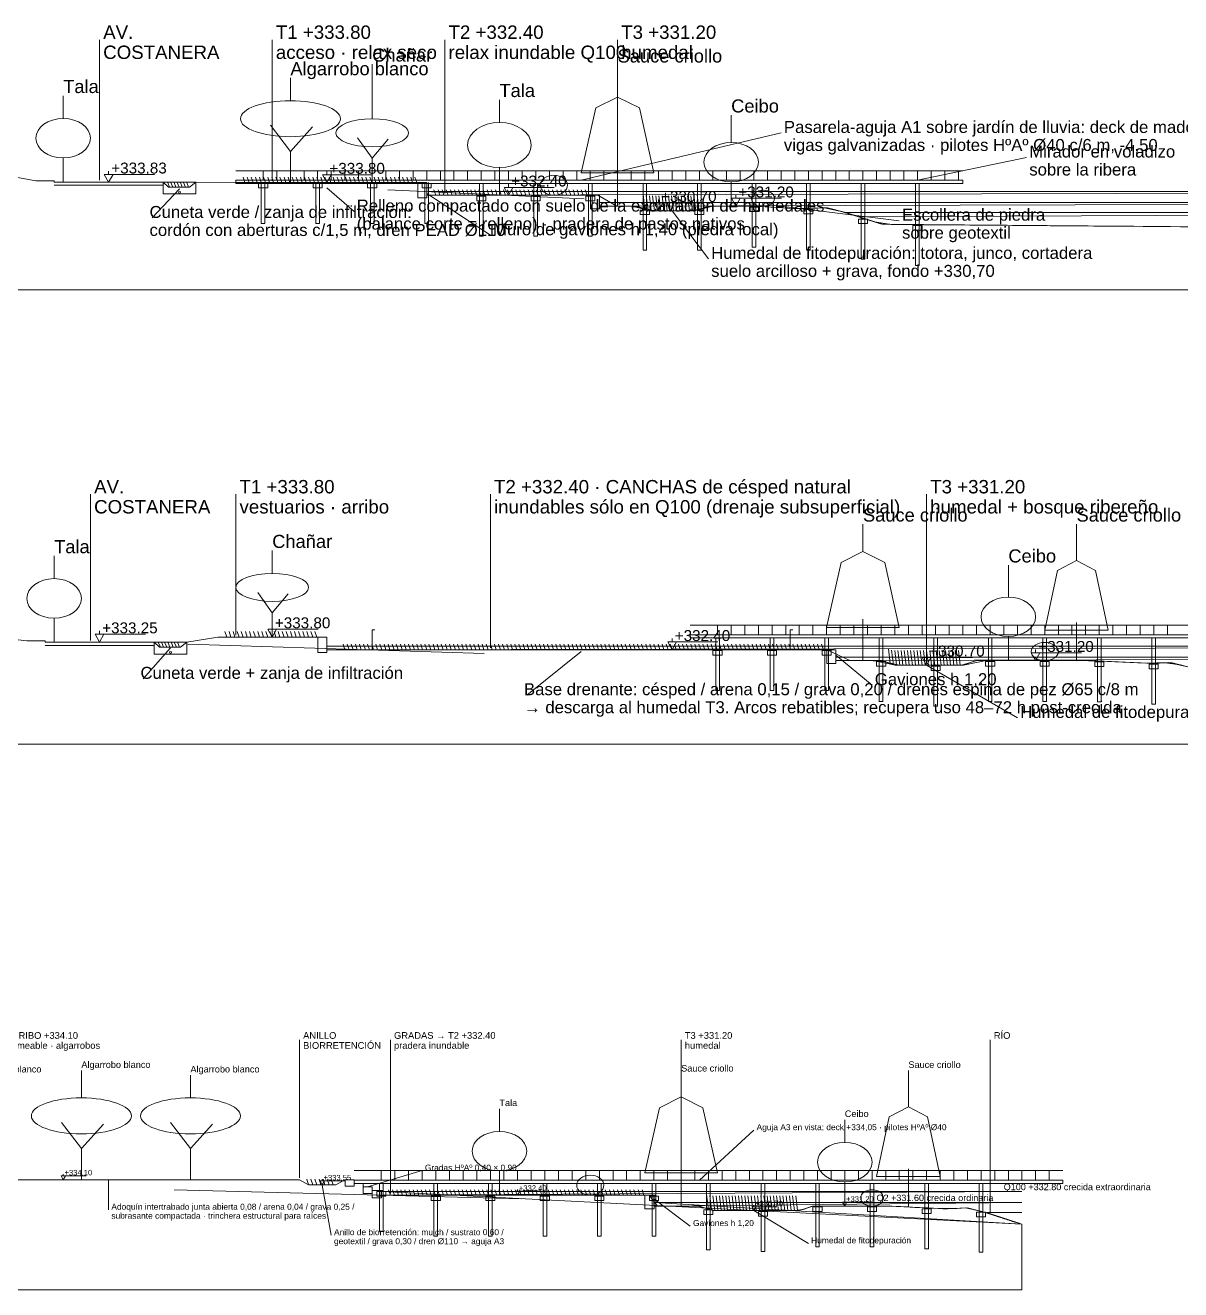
# Model space of a CAD drawing. Header units: metres. Extents: x -1097 to 1588, y -673 to 884.
# Drawn here: x 543.8 to 671, y -173 to -33.9 of the extents above; entities that cross this region are included whole.
import ezdxf

# ---------------------------------------------------------------- set-up
doc = ezdxf.new("R2010")
doc.units = ezdxf.units.M
for name, color, linetype, lineweight, plot in [('CORTE-AGUA', 5, 'Continuous', 0, False), ('CORTE-ESTRUCTURA', 30, 'Continuous', 0, False), ('CORTE-TERRENO', 7, 'Continuous', 0, False), ('CORTE-TERRENO_EXIST', 9, 'Continuous', 0, False), ('CORTE-TEXTO', 7, 'Continuous', 0, False), ('CORTE-VEGETACION', 3, 'Continuous', 0, False), ('COTAS', 7, 'Continuous', 0, False), ('SUDS-CUNETA_VERDE', 3, 'Continuous', 0, False), ('SUDS-PASARELA', 30, 'Continuous', 0, False), ('TERRAZAS-GAVIONES', 8, 'Continuous', 0, False)]:
    doc.layers.add(name, color=color, linetype=linetype, lineweight=lineweight, plot=plot)
doc.styles.add('ARIAL', font='arial.ttf')

msp = doc.modelspace()

# ---------------------------------------------------------------- linework, layer by layer
at = {"layer": 'CORTE-AGUA'}
for points in [[(671.12, -56.06), (669.05, -56.05), (666.97, -56.03), (664.9, -56.01), (662.83, -56), (660.75, -55.98), (658.68, -55.97), (656.6, -55.95), (654.53, -55.93), (652.46, -55.92), (650.38, -55.9), (648.31, -55.88), (646.24, -55.87), (644.16, -55.85), (642.09, -55.83), (640.01, -55.82), (637.94, -55.75), (635.87, -55.07), (633.79, -54.42), (631.72, -54), (629.64, -54.07), (627.57, -54.01), (625.5, -53.89), (623.42, -53.8), (621.35, -53.8), (619.27, -53.8), (617.2, -54.3), (615.13, -54.3), (613.05, -54.3), (610.98, -53.8), (608.91, -53.8), (606.83, -52.6), (604.76, -52.6), (602.68, -52.6), (600.61, -52.6), (598.54, -52.6), (596.46, -52.6), (594.39, -52.6), (592.31, -52.6), (590.24, -52.6), (752, -52.2), (588.17, -52.2), (588.17, -52.2), (752, -52.24)], [(588.17, -52.2), (752, -52.2)], [(671.16, -56.07), (669.38, -56.05), (667.6, -56.04), (665.81, -56.02), (664.03, -56.01), (662.25, -55.99), (660.47, -55.98), (658.69, -55.97), (656.91, -55.95), (655.12, -55.94), (653.34, -55.92), (651.56, -55.91), (649.78, -55.89), (648, -55.88), (646.22, -55.87), (644.43, -55.85), (642.65, -55.84), (640.87, -55.82), (639.09, -55.81), (637.31, -55.54), (635.52, -54.96), (633.74, -54.41), (631.96, -54), (630.18, -54.05), (628.4, -54.06), (626.62, -53.96), (624.83, -53.85), (623.05, -53.8), (621.27, -53.8), (619.49, -53.8), (617.71, -54.23), (615.93, -54.3), (614.14, -54.3), (612.36, -54.25), (610.58, -53.8), (608.8, -53.8), (747.77, -53.4), (607.02, -53.4), (607.02, -53.4), (747.77, -53.42)], [(607.02, -53.4), (747.77, -53.4)], [(672.3, -56.07), (670.93, -56.06), (669.57, -56.05), (668.21, -56.04), (666.85, -56.03), (665.48, -56.02), (664.12, -56.01), (662.76, -56), (661.4, -55.99), (660.03, -55.98), (658.67, -55.97), (657.31, -55.95), (655.95, -55.94), (654.58, -55.93), (653.22, -55.92), (651.86, -55.91), (650.5, -55.9), (649.13, -55.89), (647.77, -55.88), (646.41, -55.87), (645.05, -55.86), (643.68, -55.84), (642.32, -55.83), (640.96, -55.82), (639.6, -55.81), (638.23, -55.8), (636.87, -55.4), (635.51, -54.96), (741.79, -54.5), (634.15, -54.5), (634.15, -54.5), (741.79, -54.52)], [(634.15, -54.5), (741.79, -54.5)], [(672.07, -104.56), (669.57, -104.02), (667.07, -104.06), (664.57, -103.95), (662.07, -103.85), (659.57, -103.8), (657.07, -103.8), (654.57, -103.8), (652.07, -103.8), (649.57, -103.8), (647.07, -104.28), (644.57, -104.3), (642.07, -104.3), (639.57, -104.3), (637.07, -103.8), (634.57, -103.8), (632.07, -102.6), (629.57, -102.6), (627.07, -102.6), (624.57, -102.6), (622.07, -102.6), (619.57, -102.6), (617.07, -102.6), (614.57, -102.6), (612.06, -102.6), (609.56, -102.6), (607.06, -102.6), (604.56, -102.6), (602.06, -102.6), (599.56, -102.6), (597.06, -102.6), (594.56, -102.6), (592.06, -102.6), (589.56, -102.6), (587.06, -102.6), (584.56, -102.6), (582.06, -102.6), (579.56, -102.6), (774.58, -102.2), (577.06, -102.2), (577.06, -102.2), (774.58, -102.26)], [(577.06, -102.2), (774.58, -102.2)], [(672.66, -104.75), (670.94, -104.26), (669.22, -104.04), (667.5, -104.08), (665.78, -104), (664.06, -103.93), (662.34, -103.86), (660.62, -103.8), (658.9, -103.8), (657.18, -103.8), (655.46, -103.8), (653.74, -103.8), (652.02, -103.8), (650.3, -103.8), (648.58, -103.8), (646.86, -104.3), (645.14, -104.3), (643.42, -104.3), (641.7, -104.3), (639.98, -104.3), (638.26, -103.89), (636.54, -103.8), (634.82, -103.8), (768.98, -103.4), (633.1, -103.4), (633.1, -103.4), (768.98, -103.4)], [(633.1, -103.4), (768.98, -103.4)], [(583.07, -162.2), (653.49, -162.2)], [(613.02, -163.4), (653.49, -163.4)], [(649.58, -164.5), (653.49, -164.5)]]:
    msp.add_lwpolyline(points, dxfattribs=at)
for points in [[(583.07, -162.2), (653.49, -165.8), (652.6, -165.51), (651.71, -165.22), (650.82, -164.93), (649.92, -164.64), (649.03, -164.39), (648.14, -164.16), (647.25, -164.01), (646.36, -164.05), (645.47, -164.08), (644.58, -164.08), (643.69, -164.03), (642.79, -163.99), (641.9, -163.95), (641.01, -163.9), (640.12, -163.86), (639.23, -163.81), (638.34, -163.8), (637.45, -163.8), (636.55, -163.8), (635.66, -163.8), (634.77, -163.8), (633.88, -163.8), (632.99, -163.8), (632.1, -163.8), (631.21, -163.8), (630.32, -163.86), (629.42, -164.16), (628.53, -164.3), (627.64, -164.3), (626.75, -164.3), (625.86, -164.3), (624.97, -164.3), (624.08, -164.3), (623.18, -164.3), (622.29, -164.3), (621.4, -164.3), (620.51, -164.3), (619.62, -164.3), (618.73, -164.04), (617.84, -163.8), (616.94, -163.8), (616.05, -163.8), (615.16, -163.8), (614.27, -163.8), (613.38, -163.8), (612.49, -162.6), (611.6, -162.6), (610.71, -162.6), (609.81, -162.6), (608.92, -162.6), (608.03, -162.6), (607.14, -162.6), (606.25, -162.6), (605.36, -162.6), (604.47, -162.6), (603.57, -162.6), (602.68, -162.6), (601.79, -162.6), (600.9, -162.6), (600.01, -162.6), (599.12, -162.6), (598.23, -162.6), (597.34, -162.6), (596.44, -162.6), (595.55, -162.6), (594.66, -162.6), (593.77, -162.6), (592.88, -162.6), (591.99, -162.6), (591.1, -162.6), (590.2, -162.6), (589.31, -162.6), (588.42, -162.6), (587.53, -162.6), (586.64, -162.6), (585.75, -162.6), (584.86, -162.6), (583.97, -162.6), (653.49, -162.2), (583.07, -162.2)], [(613.02, -163.4), (653.49, -165.8), (652.98, -165.63), (652.47, -165.47), (651.95, -165.3), (651.44, -165.13), (650.93, -164.97), (650.42, -164.8), (649.9, -164.63), (649.39, -164.48), (648.88, -164.35), (648.37, -164.22), (647.85, -164.09), (647.34, -164.01), (646.83, -164.03), (646.32, -164.05), (645.81, -164.07), (645.29, -164.09), (644.78, -164.09), (644.27, -164.06), (643.76, -164.04), (643.24, -164.01), (642.73, -163.99), (642.22, -163.96), (641.71, -163.94), (641.2, -163.91), (640.68, -163.88), (640.17, -163.86), (639.66, -163.83), (639.15, -163.81), (638.63, -163.8), (638.12, -163.8), (637.61, -163.8), (637.1, -163.8), (636.58, -163.8), (636.07, -163.8), (635.56, -163.8), (635.05, -163.8), (634.54, -163.8), (634.02, -163.8), (633.51, -163.8), (633, -163.8), (632.49, -163.8), (631.97, -163.8), (631.46, -163.8), (630.95, -163.8), (630.44, -163.82), (629.93, -163.99), (629.41, -164.16), (628.9, -164.3), (628.39, -164.3), (627.88, -164.3), (627.36, -164.3), (626.85, -164.3), (626.34, -164.3), (625.83, -164.3), (625.31, -164.3), (624.8, -164.3), (624.29, -164.3), (623.78, -164.3), (623.27, -164.3), (622.75, -164.3), (622.24, -164.3), (621.73, -164.3), (621.22, -164.3), (620.7, -164.3), (620.19, -164.3), (619.68, -164.3), (619.17, -164.19), (618.65, -164.02), (618.14, -163.85), (617.63, -163.8), (617.12, -163.8), (616.61, -163.8), (616.09, -163.8), (615.58, -163.8), (615.07, -163.8), (614.56, -163.8), (614.04, -163.8), (613.53, -163.8), (653.49, -163.4), (613.02, -163.4)], [(649.58, -164.5), (653.49, -165.8), (653.44, -165.78), (653.39, -165.77), (653.34, -165.75), (653.29, -165.74), (653.24, -165.72), (653.19, -165.7), (653.14, -165.69), (653.09, -165.67), (653.04, -165.66), (653, -165.64), (652.95, -165.62), (652.9, -165.61), (652.85, -165.59), (652.8, -165.58), (652.75, -165.56), (652.7, -165.54), (652.65, -165.53), (652.6, -165.51), (652.55, -165.49), (652.5, -165.48), (652.45, -165.46), (652.4, -165.45), (652.35, -165.43), (652.3, -165.41), (652.25, -165.4), (652.2, -165.38), (652.15, -165.37), (652.11, -165.35), (652.06, -165.33), (652.01, -165.32), (651.96, -165.3), (651.91, -165.29), (651.86, -165.27), (651.81, -165.25), (651.76, -165.24), (651.71, -165.22), (651.66, -165.21), (651.61, -165.19), (651.56, -165.17), (651.51, -165.16), (651.46, -165.14), (651.41, -165.13), (651.36, -165.11), (651.31, -165.09), (651.27, -165.08), (651.22, -165.06), (651.17, -165.04), (651.12, -165.03), (651.07, -165.01), (651.02, -165), (650.97, -164.98), (650.92, -164.96), (650.87, -164.95), (650.82, -164.93), (650.77, -164.92), (650.72, -164.9), (650.67, -164.88), (650.62, -164.87), (650.57, -164.85), (650.52, -164.84), (650.47, -164.82), (650.42, -164.8), (650.38, -164.79), (650.33, -164.77), (650.28, -164.76), (650.23, -164.74), (650.18, -164.72), (650.13, -164.71), (650.08, -164.69), (650.03, -164.68), (649.98, -164.66), (649.93, -164.64), (649.88, -164.63), (649.83, -164.61), (649.78, -164.59), (649.73, -164.58), (649.68, -164.56), (649.63, -164.55), (653.49, -164.5), (649.58, -164.5)]]:
    msp.add_lwpolyline(points, close=True, dxfattribs=at)
at = {"layer": 'CORTE-ESTRUCTURA'}
for points in [[(569.5, -51.3), (570.5, -51.3), (570.5, -51.8), (569.5, -51.8)], [(575.5, -51.3), (576.5, -51.3), (576.5, -51.8), (575.5, -51.8)], [(581.5, -51.3), (582.5, -51.3), (582.5, -51.8), (581.5, -51.8)], [(587.5, -51.3), (588.5, -51.3), (588.5, -51.8), (587.5, -51.8)], [(593.8, -51.3), (594.2, -51.3), (594.2, -52.6), (593.8, -52.6)], [(599.8, -51.3), (600.2, -51.3), (600.2, -52.6), (599.8, -52.6)], [(605.8, -51.3), (606.2, -51.3), (606.2, -52.6), (605.8, -52.6)], [(611.8, -51.3), (612.2, -51.3), (612.2, -54.13), (611.8, -54.13)], [(617.8, -51.3), (618.2, -51.3), (618.2, -54.13), (617.8, -54.13)], [(623.8, -51.3), (624.2, -51.3), (624.2, -53.8), (623.8, -53.8)], [(629.8, -51.3), (630.2, -51.3), (630.2, -54.06), (629.8, -54.06)], [(635.8, -51.3), (636.2, -51.3), (636.2, -55.12), (635.8, -55.12)], [(641.8, -51.3), (642.2, -51.3), (642.2, -55.83), (641.8, -55.83)], [(593.5, -52.7), (594.5, -52.7), (594.5, -53.2), (593.5, -53.2)], [(599.5, -52.7), (600.5, -52.7), (600.5, -53.2), (599.5, -53.2)], [(605.5, -52.7), (606.5, -52.7), (606.5, -53.2), (605.5, -53.2)], [(611.5, -54.23), (612.5, -54.23), (612.5, -54.73), (611.5, -54.73)], [(617.5, -54.23), (618.5, -54.23), (618.5, -54.73), (617.5, -54.73)], [(623.5, -53.9), (624.5, -53.9), (624.5, -54.4), (623.5, -54.4)], [(629.5, -54.16), (630.5, -54.16), (630.5, -54.66), (629.5, -54.66)], [(635.5, -55.22), (636.5, -55.22), (636.5, -55.72), (635.5, -55.72)], [(641.5, -55.93), (642.5, -55.93), (642.5, -56.43), (641.5, -56.43)], [(619.8, -101.3), (620.2, -101.3), (620.2, -102.6), (619.8, -102.6)], [(625.8, -101.3), (626.2, -101.3), (626.2, -102.6), (625.8, -102.6)], [(631.8, -101.3), (632.2, -101.3), (632.2, -102.6), (631.8, -102.6)], [(637.8, -101.3), (638.2, -101.3), (638.2, -103.8), (637.8, -103.8)], [(643.8, -101.3), (644.2, -101.3), (644.2, -104.3), (643.8, -104.3)], [(649.8, -101.3), (650.2, -101.3), (650.2, -103.8), (649.8, -103.8)], [(655.8, -101.3), (656.2, -101.3), (656.2, -103.8), (655.8, -103.8)], [(661.8, -101.3), (662.2, -101.3), (662.2, -103.84), (661.8, -103.84)], [(667.8, -101.3), (668.2, -101.3), (668.2, -104.1), (667.8, -104.1)], [(619.5, -102.7), (620.5, -102.7), (620.5, -103.2), (619.5, -103.2)], [(625.5, -102.7), (626.5, -102.7), (626.5, -103.2), (625.5, -103.2)], [(631.5, -102.7), (632.5, -102.7), (632.5, -103.2), (631.5, -103.2)], [(637.5, -103.9), (638.5, -103.9), (638.5, -104.4), (637.5, -104.4)], [(649.5, -103.9), (650.5, -103.9), (650.5, -104.4), (649.5, -104.4)], [(655.5, -103.9), (656.5, -103.9), (656.5, -104.4), (655.5, -104.4)], [(661.5, -103.94), (662.5, -103.94), (662.5, -104.44), (661.5, -104.44)], [(667.5, -104.2), (668.5, -104.2), (668.5, -104.7), (667.5, -104.7)], [(643.5, -104.4), (644.5, -104.4), (644.5, -104.9), (643.5, -104.9)], [(582.8, -161.3), (583.2, -161.3), (583.2, -162.1), (582.8, -162.1)], [(588.8, -161.3), (589.2, -161.3), (589.2, -162.6), (588.8, -162.6)], [(594.8, -161.3), (595.2, -161.3), (595.2, -162.6), (594.8, -162.6)], [(600.8, -161.3), (601.2, -161.3), (601.2, -162.6), (600.8, -162.6)], [(606.8, -161.3), (607.2, -161.3), (607.2, -162.6), (606.8, -162.6)], [(612.8, -161.3), (613.2, -161.3), (613.2, -162.6), (612.8, -162.6)], [(618.8, -161.3), (619.2, -161.3), (619.2, -164.13), (618.8, -164.13)], [(624.8, -161.3), (625.2, -161.3), (625.2, -164.3), (624.8, -164.3)], [(630.8, -161.3), (631.2, -161.3), (631.2, -163.8), (630.8, -163.8)], [(636.8, -161.3), (637.2, -161.3), (637.2, -163.8), (636.8, -163.8)], [(642.8, -161.3), (643.2, -161.3), (643.2, -164), (642.8, -164)], [(648.8, -161.3), (649.2, -161.3), (649.2, -164.38), (648.8, -164.38)], [(582.5, -162.2), (583.5, -162.2), (583.5, -162.7), (582.5, -162.7)], [(588.5, -162.7), (589.5, -162.7), (589.5, -163.2), (588.5, -163.2)], [(594.5, -162.7), (595.5, -162.7), (595.5, -163.2), (594.5, -163.2)], [(600.5, -162.7), (601.5, -162.7), (601.5, -163.2), (600.5, -163.2)], [(606.5, -162.7), (607.5, -162.7), (607.5, -163.2), (606.5, -163.2)], [(612.5, -162.7), (613.5, -162.7), (613.5, -163.2), (612.5, -163.2)], [(630.5, -163.9), (631.5, -163.9), (631.5, -164.4), (630.5, -164.4)], [(636.5, -163.9), (637.5, -163.9), (637.5, -164.4), (636.5, -164.4)], [(642.5, -164.1), (643.5, -164.1), (643.5, -164.6), (642.5, -164.6)], [(618.5, -164.23), (619.5, -164.23), (619.5, -164.73), (618.5, -164.73)], [(624.5, -164.4), (625.5, -164.4), (625.5, -164.9), (624.5, -164.9)], [(648.5, -164.48), (649.5, -164.48), (649.5, -164.98), (648.5, -164.98)]]:
    msp.add_lwpolyline(points, close=True, dxfattribs=at)
for points in [[(569.8, -51.2), (569.8, -55.7), (570.2, -55.7), (570.2, -51.2)], [(575.8, -51.2), (575.8, -55.7), (576.2, -55.7), (576.2, -51.2)], [(581.8, -51.2), (581.8, -55.7), (582.2, -55.7), (582.2, -51.2)], [(587.8, -51.2), (587.8, -55.7), (588.2, -55.7), (588.2, -51.2)], [(547, -51.51), (559, -51.51)], [(593.8, -52.6), (593.8, -57.1), (594.2, -57.1), (594.2, -52.6)], [(599.8, -52.6), (599.8, -57.1), (600.2, -57.1), (600.2, -52.6)], [(605.8, -52.6), (605.8, -57.1), (606.2, -57.1), (606.2, -52.6)], [(611.8, -54.13), (611.8, -58.63), (612.2, -58.63), (612.2, -54.13)], [(617.8, -54.13), (617.8, -58.63), (618.2, -58.63), (618.2, -54.13)], [(623.8, -53.8), (623.8, -58.3), (624.2, -58.3), (624.2, -53.8)], [(629.8, -54.06), (629.8, -58.56), (630.2, -58.56), (630.2, -54.06)], [(635.8, -55.12), (635.8, -59.62), (636.2, -59.62), (636.2, -55.12)], [(641.8, -55.83), (641.8, -60.33), (642.2, -60.33), (642.2, -55.83)], [(582, -102.6), (582, -100.4), (582.3, -100.4)], [(628, -102.6), (628, -100.4), (628.3, -100.4)], [(546, -102.13), (558, -102.13)], [(619.8, -102.6), (619.8, -107.1), (620.2, -107.1), (620.2, -102.6)], [(625.8, -102.6), (625.8, -107.1), (626.2, -107.1), (626.2, -102.6)], [(631.8, -102.6), (631.8, -107.1), (632.2, -107.1), (632.2, -102.6)], [(637.8, -103.8), (637.8, -108.3), (638.2, -108.3), (638.2, -103.8)], [(643.8, -104.3), (643.8, -108.8), (644.2, -108.8), (644.2, -104.3)], [(649.8, -103.8), (649.8, -108.3), (650.2, -108.3), (650.2, -103.8)], [(655.8, -103.8), (655.8, -108.3), (656.2, -108.3), (656.2, -103.8)], [(661.8, -103.84), (661.8, -108.34), (662.2, -108.34), (662.2, -103.84)], [(667.8, -104.1), (667.8, -108.6), (668.2, -108.6), (668.2, -104.1)], [(582.8, -162.1), (582.8, -166.6), (583.2, -166.6), (583.2, -162.1)], [(588.8, -162.6), (588.8, -167.1), (589.2, -167.1), (589.2, -162.6)], [(594.8, -162.6), (594.8, -167.1), (595.2, -167.1), (595.2, -162.6)], [(600.8, -162.6), (600.8, -167.1), (601.2, -167.1), (601.2, -162.6)], [(606.8, -162.6), (606.8, -167.1), (607.2, -167.1), (607.2, -162.6)], [(612.8, -162.6), (612.8, -167.1), (613.2, -167.1), (613.2, -162.6)], [(630.8, -163.8), (630.8, -168.3), (631.2, -168.3), (631.2, -163.8)], [(636.8, -163.8), (636.8, -168.3), (637.2, -168.3), (637.2, -163.8)], [(642.8, -164), (642.8, -168.5), (643.2, -168.5), (643.2, -164)], [(618.8, -164.13), (618.8, -168.63), (619.2, -168.63), (619.2, -164.13)], [(624.8, -164.3), (624.8, -168.8), (625.2, -168.8), (625.2, -164.3)], [(648.8, -164.38), (648.8, -168.88), (649.2, -168.88), (649.2, -164.38)]]:
    msp.add_lwpolyline(points, dxfattribs=at)
at = {"layer": 'CORTE-TERRENO'}
for points in [[(539.34, -50), (545, -51.01), (547, -51.01), (547, -51.16), (559, -51.16), (562.6, -51.17), (567, -51.2), (588, -51.2), (588, -52.6), (607, -52.6), (607, -53.8), (611, -53.8), (612.5, -54.3), (617.5, -54.3), (619, -53.8), (624, -53.8), (629, -54.1), (631.39, -54), (632.11, -54), (634.11, -54.5), (638.11, -55.8), (687.98, -56.2)], [(539.34, -50), (545, -51.01), (547, -51.01), (547, -51.16), (559, -51.16), (562.6, -51.17), (567, -51.2), (588, -51.2), (588, -52.6), (607, -52.6), (607, -53.8), (611, -53.8), (612.5, -54.3), (617.5, -54.3), (619, -53.8), (624, -53.8), (629, -54.1), (631.39, -54), (632.11, -54), (634.11, -54.5), (638.11, -55.8), (687.98, -56.2)], [(761.69, -63), (480, -63)], [(800, -113), (480, -113), (480, -97.6), (483.98, -98), (514.02, -99), (529.93, -100), (544, -101.63), (546, -101.63), (546, -101.78), (558, -101.78), (561.6, -101.75), (565, -101.2), (577, -101.2), (577, -102.6), (633, -102.6), (633, -103.8), (638, -103.8), (639.5, -104.3), (647, -104.3), (648.5, -103.8), (661, -103.8), (668, -104.1), (669.89, -104), (671.89, -104.5)], [(480, -97.6), (483.98, -98), (514.02, -99), (529.93, -100), (544, -101.63), (546, -101.63), (546, -101.78), (558, -101.78), (561.6, -101.75), (565, -101.2), (577, -101.2), (577, -102.6), (633, -102.6), (633, -103.8), (638, -103.8), (639.5, -104.3), (647, -104.3), (648.5, -103.8), (661, -103.8), (668, -104.1), (669.89, -104), (671.89, -104.5)], [(533, -160.9), (574, -160.9), (575, -161.45), (578, -161.45), (579, -160.9), (580, -160.9), (580, -161.3), (581, -161.3), (581, -161.7), (582, -161.7), (582, -162.1), (583, -162.1), (583, -162.6), (613, -162.6), (613, -163.8), (618, -163.8), (619.5, -164.3), (629, -164.3), (630.5, -163.8), (639, -163.8), (645, -164.1), (647.49, -164), (649.49, -164.5), (653.49, -165.8), (653.49, -173), (480, -173)], [(533, -160.9), (574, -160.9), (575, -161.45), (578, -161.45), (579, -160.9), (580, -160.9), (580, -161.3), (581, -161.3), (581, -161.7), (582, -161.7), (582, -162.1), (583, -162.1), (583, -162.6), (613, -162.6), (613, -163.8), (618, -163.8), (619.5, -164.3), (629, -164.3), (630.5, -163.8), (639, -163.8), (645, -164.1), (647.49, -164), (649.49, -164.5), (653.49, -165.8)]]:
    msp.add_lwpolyline(points, dxfattribs=at)
at = {"layer": 'CORTE-TERRENO_EXIST'}
for points in [[(583.71, -52), (605.32, -53)], [(561.73, -102), (594.32, -103)], [(560.2, -162), (598.47, -163)]]:
    msp.add_lwpolyline(points, dxfattribs=at)
at = {"layer": 'CORTE-TEXTO'}
for points in [[(552, -50.96), (552, -35.5)], [(571, -51), (571, -35.5)], [(590, -52.4), (590, -35.5)], [(609, -53.6), (609, -35.5)], [(605, -50.95), (627, -45.75)], [(642, -50.95), (654, -48.45)], [(560.8, -51.9), (557.8, -55.1)], [(577, -51.8), (580, -54.4)], [(588, -52.4), (595, -57)], [(627, -53.8), (640, -55.4)], [(615, -54.3), (619, -59.6)], [(551, -101.58), (551, -85.5)], [(567, -101), (567, -85.5)], [(595, -102.4), (595, -85.5)], [(643, -104.1), (643, -85.5)], [(559.8, -102.4), (556.8, -105.8)], [(605, -102.8), (599, -107.6)], [(633, -103.2), (637, -106.5)], [(643, -104.3), (653, -110.1)], [(574, -160.7), (574, -145.5)], [(584, -162.4), (584, -145.5)], [(616, -163.6), (616, -145.5)], [(650, -164.47), (650, -145.5)], [(618, -160.95), (624, -155.45)], [(581.5, -161.7), (587.5, -159.9)], [(553, -161), (553, -164.2)], [(576.5, -161.5), (577.5, -167)], [(613, -163), (617, -166)], [(624, -164.3), (630, -167.9)]]:
    msp.add_lwpolyline(points, dxfattribs=at)
at = {"layer": 'CORTE-VEGETACION'}
for points in [[(582, -44.2), (582, -38.2)], [(609, -41.8), (609, -38.3)], [(573, -42.2), (573, -39.7)], [(548, -44.16), (548, -41.66)], [(596, -44.6), (596, -42.1)], [(621.5, -46.8), (621.5, -43.8)], [(573, -47.78), (570.8, -44.9)], [(573, -47.78), (575.42, -45.08)], [(582, -48.54), (580.4, -46.3)], [(582, -48.54), (583.76, -46.44)], [(548, -51.16), (548, -48.5)], [(573, -51.2), (573, -47.78)], [(582, -51.2), (582, -48.54)], [(596, -52.6), (596, -49.56)], [(609, -53.8), (609, -49.24)], [(559.7, -51.71), (559.5, -51.21)], [(560.05, -51.71), (559.85, -51.21)], [(560.4, -51.71), (560.2, -51.21)], [(560.75, -51.71), (560.55, -51.21)], [(561.1, -51.71), (560.9, -51.21)], [(561.45, -51.71), (561.25, -51.21)], [(561.8, -51.71), (561.6, -51.21)], [(568, -51.2), (567.8, -50.6)], [(568.45, -51.2), (568.25, -50.6)], [(568.9, -51.2), (568.7, -50.6)], [(569.35, -51.2), (569.15, -50.6)], [(569.8, -51.2), (569.6, -50.6)], [(570.25, -51.2), (570.05, -50.6)], [(570.7, -51.2), (570.5, -50.6)], [(571.15, -51.2), (570.95, -50.6)], [(571.6, -51.2), (571.4, -50.6)], [(572.05, -51.2), (571.85, -50.6)], [(572.5, -51.2), (572.3, -50.6)], [(572.95, -51.2), (572.75, -50.6)], [(573.4, -51.2), (573.2, -50.6)], [(573.85, -51.2), (573.65, -50.6)], [(574.3, -51.2), (574.1, -50.6)], [(574.75, -51.2), (574.55, -50.6)], [(575.2, -51.2), (575, -50.6)], [(575.65, -51.2), (575.45, -50.6)], [(576.1, -51.2), (575.9, -50.6)], [(576.55, -51.2), (576.35, -50.6)], [(577, -51.2), (576.8, -50.6)], [(577.45, -51.2), (577.25, -50.6)], [(577.9, -51.2), (577.7, -50.6)], [(578.35, -51.2), (578.15, -50.6)], [(578.8, -51.2), (578.6, -50.6)], [(579.25, -51.2), (579.05, -50.6)], [(579.7, -51.2), (579.5, -50.6)], [(580.15, -51.2), (579.95, -50.6)], [(580.6, -51.2), (580.4, -50.6)], [(581.05, -51.2), (580.85, -50.6)], [(581.5, -51.2), (581.3, -50.6)], [(581.95, -51.2), (581.75, -50.6)], [(582.4, -51.2), (582.2, -50.6)], [(582.85, -51.2), (582.65, -50.6)], [(583.3, -51.2), (583.1, -50.6)], [(583.75, -51.2), (583.55, -50.6)], [(584.2, -51.2), (584, -50.6)], [(584.65, -51.2), (584.45, -50.6)], [(585.1, -51.2), (584.9, -50.6)], [(585.55, -51.2), (585.35, -50.6)], [(586, -51.2), (585.8, -50.6)], [(586.45, -51.2), (586.25, -50.6)], [(586.9, -51.2), (586.7, -50.6)], [(621.5, -53.8), (621.5, -51.14)], [(589, -52.6), (588.8, -52)], [(589.45, -52.6), (589.25, -52)], [(589.9, -52.6), (589.7, -52)], [(590.35, -52.6), (590.15, -52)], [(590.8, -52.6), (590.6, -52)], [(591.25, -52.6), (591.05, -52)], [(591.7, -52.6), (591.5, -52)], [(592.15, -52.6), (591.95, -52)], [(592.6, -52.6), (592.4, -52)], [(593.05, -52.6), (592.85, -52)], [(593.5, -52.6), (593.3, -52)], [(593.95, -52.6), (593.75, -52)], [(594.4, -52.6), (594.2, -52)], [(594.85, -52.6), (594.65, -52)], [(595.3, -52.6), (595.1, -52)], [(595.75, -52.6), (595.55, -52)], [(596.2, -52.6), (596, -52)], [(596.65, -52.6), (596.45, -52)], [(597.1, -52.6), (596.9, -52)], [(597.55, -52.6), (597.35, -52)], [(598, -52.6), (597.8, -52)], [(598.45, -52.6), (598.25, -52)], [(598.9, -52.6), (598.7, -52)], [(599.35, -52.6), (599.15, -52)], [(599.8, -52.6), (599.6, -52)], [(600.25, -52.6), (600.05, -52)], [(600.7, -52.6), (600.5, -52)], [(601.15, -52.6), (600.95, -52)], [(601.6, -52.6), (601.4, -52)], [(602.05, -52.6), (601.85, -52)], [(602.5, -52.6), (602.3, -52)], [(602.95, -52.6), (602.75, -52)], [(603.4, -52.6), (603.2, -52)], [(603.85, -52.6), (603.65, -52)], [(604.3, -52.6), (604.1, -52)], [(604.75, -52.6), (604.55, -52)], [(605.2, -52.6), (605, -52)], [(605.65, -52.6), (605.45, -52)], [(612, -54.13), (611.8, -52.51)], [(612.35, -54.25), (612.15, -52.63)], [(612.7, -54.3), (612.5, -52.68)], [(613.05, -54.3), (612.85, -52.68)], [(613.4, -54.3), (613.2, -52.68)], [(613.75, -54.3), (613.55, -52.68)], [(614.1, -54.3), (613.9, -52.68)], [(614.45, -54.3), (614.25, -52.68)], [(614.8, -54.3), (614.6, -52.68)], [(615.15, -54.3), (614.95, -52.68)], [(615.5, -54.3), (615.3, -52.68)], [(615.85, -54.3), (615.65, -52.68)], [(616.2, -54.3), (616, -52.68)], [(616.55, -54.3), (616.35, -52.68)], [(616.9, -54.3), (616.7, -52.68)], [(617.25, -54.3), (617.05, -52.68)], [(617.6, -54.27), (617.4, -52.65)], [(617.95, -54.15), (617.75, -52.53)], [(636, -91.8), (636, -88.8)], [(659.5, -92.8), (659.5, -88.8)], [(571, -94.2), (571, -91.7)], [(547, -94.78), (547, -92.28)], [(652, -96.8), (652, -93.3)], [(571, -98.54), (569.4, -96.3)], [(571, -98.54), (572.76, -96.44)], [(571, -101.2), (571, -98.54)], [(547, -101.78), (547, -99.12)], [(636, -103.8), (636, -99.24)], [(659.5, -103.8), (659.5, -99.62)], [(566, -101.2), (565.8, -100.6)], [(566.45, -101.2), (566.25, -100.6)], [(566.9, -101.2), (566.7, -100.6)], [(567.35, -101.2), (567.15, -100.6)], [(567.8, -101.2), (567.6, -100.6)], [(568.25, -101.2), (568.05, -100.6)], [(568.7, -101.2), (568.5, -100.6)], [(569.15, -101.2), (568.95, -100.6)], [(569.6, -101.2), (569.4, -100.6)], [(570.05, -101.2), (569.85, -100.6)], [(570.5, -101.2), (570.3, -100.6)], [(570.95, -101.2), (570.75, -100.6)], [(571.4, -101.2), (571.2, -100.6)], [(571.85, -101.2), (571.65, -100.6)], [(572.3, -101.2), (572.1, -100.6)], [(572.75, -101.2), (572.55, -100.6)], [(573.2, -101.2), (573, -100.6)], [(573.65, -101.2), (573.45, -100.6)], [(574.1, -101.2), (573.9, -100.6)], [(574.55, -101.2), (574.35, -100.6)], [(575, -101.2), (574.8, -100.6)], [(575.45, -101.2), (575.25, -100.6)], [(575.9, -101.2), (575.7, -100.6)], [(652, -103.8), (652, -101.14)], [(558.7, -102.33), (558.5, -101.83)], [(559.05, -102.33), (558.85, -101.83)], [(559.4, -102.33), (559.2, -101.83)], [(559.75, -102.33), (559.55, -101.83)], [(560.1, -102.33), (559.9, -101.83)], [(560.45, -102.33), (560.25, -101.83)], [(560.8, -102.33), (560.6, -101.83)], [(579, -102.6), (578.8, -102)], [(579.45, -102.6), (579.25, -102)], [(579.9, -102.6), (579.7, -102)], [(580.35, -102.6), (580.15, -102)], [(580.8, -102.6), (580.6, -102)], [(581.25, -102.6), (581.05, -102)], [(581.7, -102.6), (581.5, -102)], [(582.15, -102.6), (581.95, -102)], [(582.6, -102.6), (582.4, -102)], [(583.05, -102.6), (582.85, -102)], [(583.5, -102.6), (583.3, -102)], [(583.95, -102.6), (583.75, -102)], [(584.4, -102.6), (584.2, -102)], [(584.85, -102.6), (584.65, -102)], [(585.3, -102.6), (585.1, -102)], [(585.75, -102.6), (585.55, -102)], [(586.2, -102.6), (586, -102)], [(586.65, -102.6), (586.45, -102)], [(587.1, -102.6), (586.9, -102)], [(587.55, -102.6), (587.35, -102)], [(588, -102.6), (587.8, -102)], [(588.45, -102.6), (588.25, -102)], [(588.9, -102.6), (588.7, -102)], [(589.35, -102.6), (589.15, -102)], [(589.8, -102.6), (589.6, -102)], [(590.25, -102.6), (590.05, -102)], [(590.7, -102.6), (590.5, -102)], [(591.15, -102.6), (590.95, -102)], [(591.6, -102.6), (591.4, -102)], [(592.05, -102.6), (591.85, -102)], [(592.5, -102.6), (592.3, -102)], [(592.95, -102.6), (592.75, -102)], [(593.4, -102.6), (593.2, -102)], [(593.85, -102.6), (593.65, -102)], [(594.3, -102.6), (594.1, -102)], [(594.75, -102.6), (594.55, -102)], [(595.2, -102.6), (595, -102)], [(595.65, -102.6), (595.45, -102)], [(596.1, -102.6), (595.9, -102)], [(596.55, -102.6), (596.35, -102)], [(597, -102.6), (596.8, -102)], [(597.45, -102.6), (597.25, -102)], [(597.9, -102.6), (597.7, -102)], [(598.35, -102.6), (598.15, -102)], [(598.8, -102.6), (598.6, -102)], [(599.25, -102.6), (599.05, -102)], [(599.7, -102.6), (599.5, -102)], [(600.15, -102.6), (599.95, -102)], [(600.6, -102.6), (600.4, -102)], [(601.05, -102.6), (600.85, -102)], [(601.5, -102.6), (601.3, -102)], [(601.95, -102.6), (601.75, -102)], [(602.4, -102.6), (602.2, -102)], [(602.85, -102.6), (602.65, -102)], [(603.3, -102.6), (603.1, -102)], [(603.75, -102.6), (603.55, -102)], [(604.2, -102.6), (604, -102)], [(604.65, -102.6), (604.45, -102)], [(605.1, -102.6), (604.9, -102)], [(605.55, -102.6), (605.35, -102)], [(606, -102.6), (605.8, -102)], [(606.45, -102.6), (606.25, -102)], [(606.9, -102.6), (606.7, -102)], [(607.35, -102.6), (607.15, -102)], [(607.8, -102.6), (607.6, -102)], [(608.25, -102.6), (608.05, -102)], [(608.7, -102.6), (608.5, -102)], [(609.15, -102.6), (608.95, -102)], [(609.6, -102.6), (609.4, -102)], [(610.05, -102.6), (609.85, -102)], [(610.5, -102.6), (610.3, -102)], [(610.95, -102.6), (610.75, -102)], [(611.4, -102.6), (611.2, -102)], [(611.85, -102.6), (611.65, -102)], [(612.3, -102.6), (612.1, -102)], [(612.75, -102.6), (612.55, -102)], [(613.2, -102.6), (613, -102)], [(613.65, -102.6), (613.45, -102)], [(614.1, -102.6), (613.9, -102)], [(614.55, -102.6), (614.35, -102)], [(615, -102.6), (614.8, -102)], [(615.45, -102.6), (615.25, -102)], [(615.9, -102.6), (615.7, -102)], [(616.35, -102.6), (616.15, -102)], [(616.8, -102.6), (616.6, -102)], [(617.25, -102.6), (617.05, -102)], [(617.7, -102.6), (617.5, -102)], [(618.15, -102.6), (617.95, -102)], [(618.6, -102.6), (618.4, -102)], [(619.05, -102.6), (618.85, -102)], [(619.5, -102.6), (619.3, -102)], [(619.95, -102.6), (619.75, -102)], [(620.4, -102.6), (620.2, -102)], [(620.85, -102.6), (620.65, -102)], [(621.3, -102.6), (621.1, -102)], [(621.75, -102.6), (621.55, -102)], [(622.2, -102.6), (622, -102)], [(622.65, -102.6), (622.45, -102)], [(623.1, -102.6), (622.9, -102)], [(623.55, -102.6), (623.35, -102)], [(624, -102.6), (623.8, -102)], [(624.45, -102.6), (624.25, -102)], [(624.9, -102.6), (624.7, -102)], [(625.35, -102.6), (625.15, -102)], [(625.8, -102.6), (625.6, -102)], [(626.25, -102.6), (626.05, -102)], [(626.7, -102.6), (626.5, -102)], [(627.15, -102.6), (626.95, -102)], [(627.6, -102.6), (627.4, -102)], [(628.05, -102.6), (627.85, -102)], [(628.5, -102.6), (628.3, -102)], [(628.95, -102.6), (628.75, -102)], [(629.4, -102.6), (629.2, -102)], [(629.85, -102.6), (629.65, -102)], [(630.3, -102.6), (630.1, -102)], [(630.75, -102.6), (630.55, -102)], [(631.2, -102.6), (631, -102)], [(631.65, -102.6), (631.45, -102)], [(639, -104.13), (638.8, -102.51)], [(639.35, -104.25), (639.15, -102.63)], [(639.7, -104.3), (639.5, -102.68)], [(640.05, -104.3), (639.85, -102.68)], [(640.4, -104.3), (640.2, -102.68)], [(640.75, -104.3), (640.55, -102.68)], [(641.1, -104.3), (640.9, -102.68)], [(641.45, -104.3), (641.25, -102.68)], [(641.8, -104.3), (641.6, -102.68)], [(642.15, -104.3), (641.95, -102.68)], [(642.5, -104.3), (642.3, -102.68)], [(642.85, -104.3), (642.65, -102.68)], [(643.2, -104.3), (643, -102.68)], [(643.55, -104.3), (643.35, -102.68)], [(643.9, -104.3), (643.7, -102.68)], [(644.25, -104.3), (644.05, -102.68)], [(644.6, -104.3), (644.4, -102.68)], [(644.95, -104.3), (644.75, -102.68)], [(645.3, -104.3), (645.1, -102.68)], [(645.65, -104.3), (645.45, -102.68)], [(646, -104.3), (645.8, -102.68)], [(646.35, -104.3), (646.15, -102.68)], [(646.7, -104.3), (646.5, -102.68)], [(550, -151.9), (550, -148.9)], [(562, -151.9), (562, -149.4)], [(616, -151.8), (616, -149.3)], [(641, -152.9), (641, -148.9)], [(596, -155.6), (596, -153.1)], [(634, -156.8), (634, -154.3)], [(550, -157.48), (547.8, -154.6)], [(550, -157.48), (552.42, -154.78)], [(562, -157.48), (559.8, -154.6)], [(562, -157.48), (564.42, -154.78)], [(550, -160.9), (550, -157.48)], [(562, -160.9), (562, -157.48)], [(596, -162.6), (596, -159.94)], [(616, -163.8), (616, -159.24)], [(641, -163.9), (641, -159.72)], [(575, -161.45), (574.8, -160.85)], [(575.45, -161.45), (575.25, -160.85)], [(575.9, -161.45), (575.7, -160.85)], [(576.35, -161.45), (576.15, -160.85)], [(576.8, -161.45), (576.6, -160.85)], [(577.25, -161.45), (577.05, -160.85)], [(577.7, -161.45), (577.5, -160.85)], [(634, -163.8), (634, -161.14)], [(584, -162.6), (583.8, -162)], [(584.45, -162.6), (584.25, -162)], [(584.9, -162.6), (584.7, -162)], [(585.35, -162.6), (585.15, -162)], [(585.8, -162.6), (585.6, -162)], [(586.25, -162.6), (586.05, -162)], [(586.7, -162.6), (586.5, -162)], [(587.15, -162.6), (586.95, -162)], [(587.6, -162.6), (587.4, -162)], [(588.05, -162.6), (587.85, -162)], [(588.5, -162.6), (588.3, -162)], [(588.95, -162.6), (588.75, -162)], [(589.4, -162.6), (589.2, -162)], [(589.85, -162.6), (589.65, -162)], [(590.3, -162.6), (590.1, -162)], [(590.75, -162.6), (590.55, -162)], [(591.2, -162.6), (591, -162)], [(591.65, -162.6), (591.45, -162)], [(592.1, -162.6), (591.9, -162)], [(592.55, -162.6), (592.35, -162)], [(593, -162.6), (592.8, -162)], [(593.45, -162.6), (593.25, -162)], [(593.9, -162.6), (593.7, -162)], [(594.35, -162.6), (594.15, -162)], [(594.8, -162.6), (594.6, -162)], [(595.25, -162.6), (595.05, -162)], [(595.7, -162.6), (595.5, -162)], [(596.15, -162.6), (595.95, -162)], [(596.6, -162.6), (596.4, -162)], [(597.05, -162.6), (596.85, -162)], [(597.5, -162.6), (597.3, -162)], [(597.95, -162.6), (597.75, -162)], [(598.4, -162.6), (598.2, -162)], [(598.85, -162.6), (598.65, -162)], [(599.3, -162.6), (599.1, -162)], [(599.75, -162.6), (599.55, -162)], [(600.2, -162.6), (600, -162)], [(600.65, -162.6), (600.45, -162)], [(601.1, -162.6), (600.9, -162)], [(601.55, -162.6), (601.35, -162)], [(602, -162.6), (601.8, -162)], [(602.45, -162.6), (602.25, -162)], [(602.9, -162.6), (602.7, -162)], [(603.35, -162.6), (603.15, -162)], [(603.8, -162.6), (603.6, -162)], [(604.25, -162.6), (604.05, -162)], [(604.7, -162.6), (604.5, -162)], [(605.15, -162.6), (604.95, -162)], [(605.6, -162.6), (605.4, -162)], [(606.05, -162.6), (605.85, -162)], [(606.5, -162.6), (606.3, -162)], [(606.95, -162.6), (606.75, -162)], [(607.4, -162.6), (607.2, -162)], [(607.85, -162.6), (607.65, -162)], [(608.3, -162.6), (608.1, -162)], [(608.75, -162.6), (608.55, -162)], [(609.2, -162.6), (609, -162)], [(609.65, -162.6), (609.45, -162)], [(610.1, -162.6), (609.9, -162)], [(610.55, -162.6), (610.35, -162)], [(611, -162.6), (610.8, -162)], [(611.45, -162.6), (611.25, -162)], [(611.9, -162.6), (611.7, -162)], [(619, -164.13), (618.8, -162.51)], [(619.35, -164.25), (619.15, -162.63)], [(619.7, -164.3), (619.5, -162.68)], [(620.05, -164.3), (619.85, -162.68)], [(620.4, -164.3), (620.2, -162.68)], [(620.75, -164.3), (620.55, -162.68)], [(621.1, -164.3), (620.9, -162.68)], [(621.45, -164.3), (621.25, -162.68)], [(621.8, -164.3), (621.6, -162.68)], [(622.15, -164.3), (621.95, -162.68)], [(622.5, -164.3), (622.3, -162.68)], [(622.85, -164.3), (622.65, -162.68)], [(623.2, -164.3), (623, -162.68)], [(623.55, -164.3), (623.35, -162.68)], [(623.9, -164.3), (623.7, -162.68)], [(624.25, -164.3), (624.05, -162.68)], [(624.6, -164.3), (624.4, -162.68)], [(624.95, -164.3), (624.75, -162.68)], [(625.3, -164.3), (625.1, -162.68)], [(625.65, -164.3), (625.45, -162.68)], [(626, -164.3), (625.8, -162.68)], [(626.35, -164.3), (626.15, -162.68)], [(626.7, -164.3), (626.5, -162.68)], [(627.05, -164.3), (626.85, -162.68)], [(627.4, -164.3), (627.2, -162.68)], [(627.75, -164.3), (627.55, -162.68)], [(628.1, -164.3), (627.9, -162.68)], [(628.45, -164.3), (628.25, -162.68)], [(628.8, -164.3), (628.6, -162.68)]]:
    msp.add_lwpolyline(points, dxfattribs=at)
for points in [[(605, -50.15), (606.6, -43), (609, -41.8), (611.4, -43), (613, -50.15)], [(632, -100.15), (633.6, -93), (636, -91.8), (638.4, -93), (640, -100.15)], [(656, -100.46), (657.4, -93.9), (659.5, -92.8), (661.6, -93.9), (663, -100.46)], [(612, -160.15), (613.6, -153), (616, -151.8), (618.4, -153), (620, -160.15)], [(637.5, -160.56), (638.9, -154), (641, -152.9), (643.1, -154), (644.5, -160.56)]]:
    msp.add_lwpolyline(points, close=True, dxfattribs=at)
for centre, major_axis, ratio in [((573, -44.18), (5.5, 0), 0.36), ((548, -46.33), (3, 0), 0.723333), ((582, -45.74), (4, 0), 0.385), ((596, -47.08), (3.5, 0), 0.708571), ((621.5, -48.97), (3, 0), 0.723333), ((602, -51.5), (1.5, 0), 0.733333), ((625, -52.96), (1.25, 0), 0.72), ((571, -95.74), (4, 0), 0.385), ((547, -96.95), (3, 0), 0.723333), ((652, -98.97), (3, 0), 0.723333), ((656, -102.8), (1.5, 0), 0.666667), ((550, -153.88), (5.5, 0), 0.36), ((562, -153.88), (5.5, 0), 0.36), ((596, -157.77), (3, 0), 0.723333), ((634, -158.97), (3, 0), 0.723333), ((606, -161.5), (1.5, 0), 0.733333), ((637, -162.9), (1.25, 0), 0.72)]:
    msp.add_ellipse(centre, major_axis=major_axis, ratio=ratio, dxfattribs=at)
at = {"layer": 'COTAS'}
for points in [[(553, -50.31), (553, -49.95)], [(577, -50.34), (577, -49.98)], [(553, -50.31), (558.04, -50.31)], [(577, -50.34), (582.04, -50.34)], [(597, -51.74), (597, -51.38)], [(597, -51.74), (602.04, -51.74)], [(622, -52.94), (622, -52.58)], [(613.5, -53.44), (613.5, -53.08)], [(613.5, -53.44), (618.54, -53.44)], [(622, -52.94), (627.04, -52.94)], [(571, -100.34), (571, -99.98)], [(552, -100.89), (552, -100.53)], [(552, -100.89), (557.04, -100.89)], [(571, -100.34), (576.04, -100.34)], [(615, -101.74), (615, -101.38)], [(615, -101.74), (620.04, -101.74)], [(655, -102.94), (655, -102.58)], [(643, -103.44), (643, -103.08)], [(643, -103.44), (648.04, -103.44)], [(655, -102.94), (660.04, -102.94)], [(548, -160.47), (548, -160.29)], [(548, -160.47), (550.52, -160.47)], [(576.5, -161.02), (576.5, -160.84)], [(576.5, -161.02), (579.02, -161.02)], [(598, -162.17), (598, -161.99)], [(598, -162.17), (600.52, -162.17)], [(624, -163.87), (624, -163.69)], [(624, -163.87), (626.52, -163.87)], [(634, -163.37), (634, -163.19)], [(634, -163.37), (636.52, -163.37)]]:
    msp.add_lwpolyline(points, dxfattribs=at)
for points in [[(552.52, -50.31), (553.48, -50.31), (553, -51.17)], [(576.52, -50.34), (577.48, -50.34), (577, -51.2)], [(596.52, -51.74), (597.48, -51.74), (597, -52.6)], [(613.02, -53.44), (613.98, -53.44), (613.5, -54.3)], [(621.52, -52.94), (622.48, -52.94), (622, -53.8)], [(551.52, -100.89), (552.48, -100.89), (552, -101.75)], [(570.52, -100.34), (571.48, -100.34), (571, -101.2)], [(614.52, -101.74), (615.48, -101.74), (615, -102.6)], [(642.52, -103.44), (643.48, -103.44), (643, -104.3)], [(654.52, -102.94), (655.48, -102.94), (655, -103.8)], [(547.76, -160.47), (548.24, -160.47), (548, -160.9)], [(576.26, -161.02), (576.74, -161.02), (576.5, -161.45)], [(597.76, -162.17), (598.24, -162.17), (598, -162.6)], [(623.76, -163.87), (624.24, -163.87), (624, -164.3)], [(633.76, -163.37), (634.24, -163.37), (634, -163.8)]]:
    msp.add_lwpolyline(points, close=True, dxfattribs=at)
at = {"layer": 'SUDS-CUNETA_VERDE'}
for points in [[(559, -51.16), (559.6, -51.71), (561.9, -51.71), (562.6, -51.16), (562.6, -52.46), (559, -52.46)], [(558, -101.78), (558.6, -102.33), (560.9, -102.33), (561.6, -101.78), (561.6, -103.08), (558, -103.08)]]:
    msp.add_lwpolyline(points, close=True, dxfattribs=at)
for points in [[(559, -51.16), (559.6, -51.71), (561.9, -51.71), (562.6, -51.16)], [(558, -101.78), (558.6, -102.33), (560.9, -102.33), (561.6, -101.78)]]:
    msp.add_lwpolyline(points, dxfattribs=at)
for centre in [(560.8, -52.26), (559.8, -102.88)]:
    msp.add_circle(centre, 0.12, dxfattribs=at)
at = {"layer": 'SUDS-PASARELA'}
for points in [[(567, -49.9), (647, -49.9)], [(570, -50.95), (570, -49.9)], [(571.5, -50.95), (571.5, -49.9)], [(573, -50.95), (573, -49.9)], [(574.5, -50.95), (574.5, -49.9)], [(576, -50.95), (576, -49.9)], [(577.5, -50.95), (577.5, -49.9)], [(579, -50.95), (579, -49.9)], [(580.5, -50.95), (580.5, -49.9)], [(582, -50.95), (582, -49.9)], [(583.5, -50.95), (583.5, -49.9)], [(585, -50.95), (585, -49.9)], [(586.5, -50.95), (586.5, -49.9)], [(588, -50.95), (588, -49.9)], [(589.5, -50.95), (589.5, -49.9)], [(591, -50.95), (591, -49.9)], [(592.5, -50.95), (592.5, -49.9)], [(594, -50.95), (594, -49.9)], [(595.5, -50.95), (595.5, -49.9)], [(597, -50.95), (597, -49.9)], [(598.5, -50.95), (598.5, -49.9)], [(600, -50.95), (600, -49.9)], [(601.5, -50.95), (601.5, -49.9)], [(603, -50.95), (603, -49.9)], [(604.5, -50.95), (604.5, -49.9)], [(606, -50.95), (606, -49.9)], [(607.5, -50.95), (607.5, -49.9)], [(609, -50.95), (609, -49.9)], [(610.5, -50.95), (610.5, -49.9)], [(612, -50.95), (612, -49.9)], [(613.5, -50.95), (613.5, -49.9)], [(615, -50.95), (615, -49.9)], [(616.5, -50.95), (616.5, -49.9)], [(618, -50.95), (618, -49.9)], [(619.5, -50.95), (619.5, -49.9)], [(621, -50.95), (621, -49.9)], [(622.5, -50.95), (622.5, -49.9)], [(624, -50.95), (624, -49.9)], [(625.5, -50.95), (625.5, -49.9)], [(627, -50.95), (627, -49.9)], [(628.5, -50.95), (628.5, -49.9)], [(630, -50.95), (630, -49.9)], [(631.5, -50.95), (631.5, -49.9)], [(633, -50.95), (633, -49.9)], [(634.5, -50.95), (634.5, -49.9)], [(636, -50.95), (636, -49.9)], [(637.5, -50.95), (637.5, -49.9)], [(639, -50.95), (639, -49.9)], [(640.5, -50.95), (640.5, -49.9)], [(642, -50.95), (642, -49.9)], [(643.5, -50.95), (643.5, -49.9)], [(645, -50.95), (645, -49.9)], [(646.5, -50.95), (646.5, -49.9)], [(617, -99.9), (693, -99.9)], [(620, -100.95), (620, -99.9)], [(621.5, -100.95), (621.5, -99.9)], [(623, -100.95), (623, -99.9)], [(624.5, -100.95), (624.5, -99.9)], [(626, -100.95), (626, -99.9)], [(627.5, -100.95), (627.5, -99.9)], [(629, -100.95), (629, -99.9)], [(630.5, -100.95), (630.5, -99.9)], [(632, -100.95), (632, -99.9)], [(633.5, -100.95), (633.5, -99.9)], [(635, -100.95), (635, -99.9)], [(636.5, -100.95), (636.5, -99.9)], [(638, -100.95), (638, -99.9)], [(639.5, -100.95), (639.5, -99.9)], [(641, -100.95), (641, -99.9)], [(642.5, -100.95), (642.5, -99.9)], [(644, -100.95), (644, -99.9)], [(645.5, -100.95), (645.5, -99.9)], [(647, -100.95), (647, -99.9)], [(648.5, -100.95), (648.5, -99.9)], [(650, -100.95), (650, -99.9)], [(651.5, -100.95), (651.5, -99.9)], [(653, -100.95), (653, -99.9)], [(654.5, -100.95), (654.5, -99.9)], [(656, -100.95), (656, -99.9)], [(657.5, -100.95), (657.5, -99.9)], [(659, -100.95), (659, -99.9)], [(660.5, -100.95), (660.5, -99.9)], [(662, -100.95), (662, -99.9)], [(663.5, -100.95), (663.5, -99.9)], [(665, -100.95), (665, -99.9)], [(666.5, -100.95), (666.5, -99.9)], [(668, -100.95), (668, -99.9)], [(669.5, -100.95), (669.5, -99.9)], [(580, -159.9), (658, -159.9)], [(583, -160.95), (583, -159.9)], [(584.5, -160.95), (584.5, -159.9)], [(586, -160.95), (586, -159.9)], [(587.5, -160.95), (587.5, -159.9)], [(589, -160.95), (589, -159.9)], [(590.5, -160.95), (590.5, -159.9)], [(592, -160.95), (592, -159.9)], [(593.5, -160.95), (593.5, -159.9)], [(595, -160.95), (595, -159.9)], [(596.5, -160.95), (596.5, -159.9)], [(598, -160.95), (598, -159.9)], [(599.5, -160.95), (599.5, -159.9)], [(601, -160.95), (601, -159.9)], [(602.5, -160.95), (602.5, -159.9)], [(604, -160.95), (604, -159.9)], [(605.5, -160.95), (605.5, -159.9)], [(607, -160.95), (607, -159.9)], [(608.5, -160.95), (608.5, -159.9)], [(610, -160.95), (610, -159.9)], [(611.5, -160.95), (611.5, -159.9)], [(613, -160.95), (613, -159.9)], [(614.5, -160.95), (614.5, -159.9)], [(616, -160.95), (616, -159.9)], [(617.5, -160.95), (617.5, -159.9)], [(619, -160.95), (619, -159.9)], [(620.5, -160.95), (620.5, -159.9)], [(622, -160.95), (622, -159.9)], [(623.5, -160.95), (623.5, -159.9)], [(625, -160.95), (625, -159.9)], [(626.5, -160.95), (626.5, -159.9)], [(628, -160.95), (628, -159.9)], [(629.5, -160.95), (629.5, -159.9)], [(631, -160.95), (631, -159.9)], [(632.5, -160.95), (632.5, -159.9)], [(634, -160.95), (634, -159.9)], [(635.5, -160.95), (635.5, -159.9)], [(637, -160.95), (637, -159.9)], [(638.5, -160.95), (638.5, -159.9)], [(640, -160.95), (640, -159.9)], [(641.5, -160.95), (641.5, -159.9)], [(643, -160.95), (643, -159.9)], [(644.5, -160.95), (644.5, -159.9)], [(646, -160.95), (646, -159.9)], [(647.5, -160.95), (647.5, -159.9)], [(649, -160.95), (649, -159.9)], [(650.5, -160.95), (650.5, -159.9)], [(652, -160.95), (652, -159.9)], [(653.5, -160.95), (653.5, -159.9)], [(655, -160.95), (655, -159.9)], [(656.5, -160.95), (656.5, -159.9)]]:
    msp.add_lwpolyline(points, dxfattribs=at)
for points in [[(567, -50.95), (647, -50.95), (647, -51.3), (567, -51.3)], [(617, -100.95), (693, -100.95), (693, -101.3), (617, -101.3)], [(580, -160.95), (658, -160.95), (658, -161.3), (580, -161.3)]]:
    msp.add_lwpolyline(points, close=True, dxfattribs=at)
at = {"layer": 'TERRAZAS-GAVIONES'}
for points in [[(587.01, -52.9), (588.01, -52.9), (588.01, -51.2), (587.01, -51.2)], [(606.01, -54.1), (607.01, -54.1), (607.01, -52.6), (606.01, -52.6)], [(576.01, -102.9), (577.01, -102.9), (577.01, -101.2), (576.01, -101.2)], [(632.01, -104.1), (633.01, -104.1), (633.01, -102.6), (632.01, -102.6)], [(579.01, -161.6), (580.01, -161.6), (580.01, -160.9), (579.01, -160.9)], [(581.01, -162.4), (582.01, -162.4), (582.01, -161.7), (581.01, -161.7)], [(582.01, -162.9), (583.01, -162.9), (583.01, -162.1), (582.01, -162.1)], [(612.01, -164.1), (613.01, -164.1), (613.01, -162.6), (612.01, -162.6)]]:
    msp.add_lwpolyline(points, close=True, dxfattribs=at)
for points in [[(587.01, -52.9), (588.01, -52.9), (588.01, -51.2), (587.01, -51.2), (587.01, -52.9)], [(606.01, -54.1), (607.01, -54.1), (607.01, -52.6), (606.01, -52.6), (606.01, -54.1)], [(576.01, -102.9), (577.01, -102.9), (577.01, -101.2), (576.01, -101.2), (576.01, -102.9)], [(632.01, -104.1), (633.01, -104.1), (633.01, -102.6), (632.01, -102.6), (632.01, -104.1)], [(579.01, -161.6), (580.01, -161.6), (580.01, -160.9), (579.01, -160.9), (579.01, -161.6)], [(581.01, -162.4), (582.01, -162.4), (582.01, -161.7), (581.01, -161.7), (581.01, -162.4)], [(582.01, -162.9), (583.01, -162.9), (583.01, -162.1), (582.01, -162.1), (582.01, -162.9)], [(612.01, -164.1), (613.01, -164.1), (613.01, -162.6), (612.01, -162.6), (612.01, -164.1)]]:
    msp.add_lwpolyline(points, dxfattribs=at)

# ---------------------------------------------------------------- texts
at = {"layer": 'CORTE-AGUA', "style": 'ARIAL'}
for s, p in [('Q100 +332.80 crecida extraordinaria', (651.49, -162.05)), ('Q2 +331.60 crecida ordinaria', (637.49, -163.25))]:
    msp.add_text(s, height=0.7125, dxfattribs=at).set_placement(p)
at = {"layer": 'CORTE-TEXTO', "style": 'ARIAL'}
for s, height, p in [('AV.', 1.472, (552.4, -35.4)), ('T1 +333.80', 1.472, (571.4, -35.4)), ('T2 +332.40', 1.472, (590.4, -35.4)), ('T3 +331.20', 1.472, (609.4, -35.4)), ('COSTANERA', 1.472, (552.4, -37.61)), ('acceso · relax seco', 1.4725, (571.4, -37.61)), ('relax inundable Q100', 1.4725, (590.4, -37.61)), ('humedal', 1.472, (609.4, -37.61)), ('Chañar', 1.44, (582, -37.9)), ('Sauce criollo', 1.44, (609, -38)), ('Algarrobo blanco', 1.44, (573, -39.4)), ('Tala', 1.44, (548, -41.36)), ('Tala', 1.44, (596, -41.8)), ('Ceibo', 1.44, (621.5, -43.5)), ('Pasarela-aguja A1 sobre jardín de lluvia: deck de madera dura', 1.3175, (627.3, -45.75)), ('vigas galvanizadas · pilotes HºAº Ø40 c/6 m, -4,50', 1.3175, (627.3, -47.73)), ('Mirador en voladizo', 1.3175, (654.3, -48.45)), ('sobre la ribera', 1.3175, (654.3, -50.43)), ('Cuneta verde / zanja de infiltración:', 1.3175, (557.5, -55.1)), ('Relleno compactado con suelo de la excavación de humedales', 1.3175, (580.3, -54.4)), ('Escollera de piedra', 1.3175, (640.3, -55.4)), ('(balance corte = relleno) · pradera de pastos nativos', 1.3175, (580.3, -56.38)), ('Muro de gaviones h 1,40 (piedra local)', 1.3175, (595.3, -57)), ('cordón con aberturas c/1,5 m, dren PEAD Ø110', 1.3175, (557.5, -57.08)), ('sobre geotextil', 1.3175, (640.3, -57.38)), ('Humedal de fitodepuración: totora, junco, cortadera', 1.3175, (619.3, -59.6)), ('suelo arcilloso + grava, fondo +330,70', 1.3175, (619.3, -61.58)), ('AV.', 1.472, (551.4, -85.4)), ('T1 +333.80', 1.472, (567.4, -85.4)), ('T2 +332.40 · CANCHAS de césped natural', 1.4725, (595.4, -85.4)), ('T3 +331.20', 1.472, (643.4, -85.4)), ('COSTANERA', 1.472, (551.4, -87.61)), ('vestuarios · arribo', 1.4725, (567.4, -87.61)), ('inundables sólo en Q100 (drenaje subsuperficial)', 1.4725, (595.4, -87.61)), ('humedal + bosque ribereño', 1.4725, (643.4, -87.61)), ('Sauce criollo', 1.44, (636, -88.5)), ('Sauce criollo', 1.44, (659.5, -88.5)), ('Chañar', 1.44, (571, -91.4)), ('Tala', 1.44, (547, -91.98)), ('Ceibo', 1.44, (652, -93)), ('Cuneta verde + zanja de infiltración', 1.3175, (556.5, -105.8)), ('Gaviones h 1,20', 1.3175, (637.3, -106.5)), ('Base drenante: césped / arena 0,15 / grava 0,20 / drenes espina de pez Ø65 c/8 m', 1.3175, (598.7, -107.6)), ('→ descarga al humedal T3. Arcos rebatibles; recupera uso 48–72 h post-crecida', 1.3175, (598.7, -109.58)), ('Humedal de fitodepuración', 1.3175, (653.3, -110.1)), ('PLAZA DE ARRIBO +334.10', 0.7362, (536.4, -145.4)), ('ANILLO', 0.736, (574.4, -145.4)), ('GRADAS → T2 +332.40', 0.7362, (584.4, -145.4)), ('T3 +331.20', 0.736, (616.4, -145.4)), ('RÍO', 0.736, (650.4, -145.4)), ('pavimento permeable · algarrobos', 0.7362, (536.4, -146.5)), ('BIORRETENCIÓN', 0.7362, (574.4, -146.5)), ('pradera inundable', 0.7362, (584.4, -146.5)), ('humedal', 0.736, (616.4, -146.5)), ('Algarrobo blanco', 0.72, (538, -149.1)), ('Algarrobo blanco', 0.72, (550, -148.6)), ('Algarrobo blanco', 0.72, (562, -149.1)), ('Sauce criollo', 0.72, (616, -149)), ('Sauce criollo', 0.72, (641, -148.6)), ('Tala', 0.72, (596, -152.8)), ('Ceibo', 0.72, (634, -154)), ('Aguja A3 en vista: deck +334,05 · pilotes HºAº Ø40', 0.6587, (624.3, -155.45)), ('Gradas HºAº 0,40 × 0,90', 0.6587, (587.8, -159.9)), ('Adoquín intertrabado junta abierta 0,08 / arena 0,04 / grava 0,25 /', 0.6587, (553.3, -164.2)), ('subrasante compactada · trinchera estructural para raíces', 0.6587, (553.3, -165.19)), ('Gaviones h 1,20', 0.6587, (617.3, -166)), ('Anillo de biorretención: mulch / sustrato 0,60 /', 0.6587, (577.8, -167)), ('geotextil / grava 0,30 / dren Ø110 → aguja A3', 0.6587, (577.8, -167.99)), ('Humedal de fitodepuración', 0.6587, (630.3, -167.9))]:
    msp.add_text(s, height=height, dxfattribs=at).set_placement(p)
at = {"layer": 'COTAS', "style": 'ARIAL'}
for s, height, p in [('+333.83', 1.2, (553.29, -50.21)), ('+333.80', 1.2, (577.29, -50.24)), ('+332.40', 1.2, (597.29, -51.64)), ('+330.70', 1.2, (613.79, -53.34)), ('+331.20', 1.2, (622.29, -52.84)), ('+333.25', 1.2, (552.29, -100.79)), ('+333.80', 1.2, (571.29, -100.24)), ('+332.40', 1.2, (615.29, -101.64)), ('+330.70', 1.2, (643.29, -103.34)), ('+331.20', 1.2, (655.29, -102.84)), ('+334.10', 0.6, (548.14, -160.42)), ('+333.55', 0.6, (576.64, -160.97)), ('+332.40', 0.6, (598.14, -162.12)), ('+331.20', 0.6, (634.14, -163.32)), ('+330.70', 0.6, (624.14, -163.82))]:
    msp.add_text(s, height=height, dxfattribs=at).set_placement(p)

doc.saveas('drawing.dxf')
